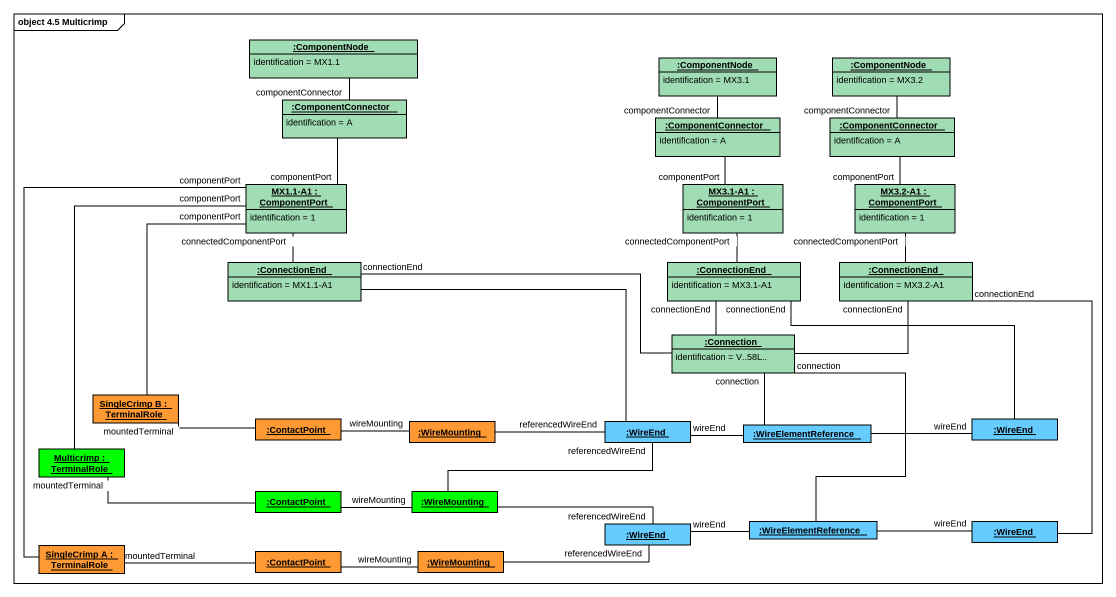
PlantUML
@startuml
mainframe object 4.5 Multicrimp
hide circle
hide empty members
object ":ComponentNode" as ComponentNode #A0DCB4 {
  identification = MX1.1
}
object ":ComponentNode" as ComponentNode_2 #A0DCB4 {
  identification = MX3.1
}
object ":ComponentNode" as ComponentNode_3 #A0DCB4 {
  identification = MX3.2
}
object ":ComponentConnector" as ComponentConnector #A0DCB4 {
  identification = A
}
object ":ComponentConnector" as ComponentConnector_2 #A0DCB4 {
  identification = A
}
object ":ComponentConnector" as ComponentConnector_3 #A0DCB4 {
  identification = A
}
object "MX1.1-A1 : ComponentPort" as MX1_1_A1 #A0DCB4 {
  identification = 1
}
object "MX3.1-A1 : ComponentPort" as MX3_1_A1 #A0DCB4 {
  identification = 1
}
object "MX3.2-A1 : ComponentPort" as MX3_2_A1 #A0DCB4 {
  identification = 1
}
object ":ConnectionEnd" as ConnectionEnd #A0DCB4 {
  identification = MX1.1-A1
}
object ":ConnectionEnd" as ConnectionEnd_2 #A0DCB4 {
  identification = MX3.1-A1
}
object ":ConnectionEnd" as ConnectionEnd_3 #A0DCB4 {
  identification = MX3.2-A1
}
object ":Connection" as Connection #A0DCB4 {
  identification = V..58L..
}
object "SingleCrimp B : TerminalRole" as SingleCrimp_B #FF9933
object ":ContactPoint" as ContactPoint #FF9933
object ":WireMounting" as WireMounting #FF9933
object ":WireEnd" as WireEnd #66CCFF
object ":WireElementReference" as WireElementReference #66CCFF
object ":WireEnd" as WireEnd_2 #66CCFF
object "Multicrimp : TerminalRole" as Multicrimp #00FF00
object ":ContactPoint" as ContactPoint_2 #00FF00
object ":WireMounting" as WireMounting_2 #00FF00
object ":WireElementReference" as WireElementReference_2 #66CCFF
object ":WireEnd" as WireEnd_3 #66CCFF
object "SingleCrimp A : TerminalRole" as SingleCrimp_A #FF9933
object ":ContactPoint" as ContactPoint_3 #FF9933
object ":WireMounting" as WireMounting_3 #FF9933
object ":WireEnd" as WireEnd_4 #66CCFF
ComponentNode -- ComponentConnector : componentConnector
ComponentNode_2 -- ComponentConnector_2 : componentConnector
ComponentNode_3 -- ComponentConnector_3 : componentConnector
ComponentConnector -- MX1_1_A1 : componentPort
ComponentConnector_2 -- MX3_1_A1 : componentPort
ComponentConnector_3 -- MX3_2_A1 : componentPort
ConnectionEnd -up- MX1_1_A1 : connectedComponentPort
ConnectionEnd_2 -up- MX3_1_A1 : connectedComponentPort
ConnectionEnd_3 -up- MX3_2_A1 : connectedComponentPort
Connection -left- ConnectionEnd : connectionEnd
Connection -up- ConnectionEnd_2 : connectionEnd
Connection -right- ConnectionEnd_3 : connectionEnd
SingleCrimp_B -up- MX1_1_A1 : componentPort
ContactPoint -left- SingleCrimp_B : mountedTerminal
ContactPoint -right- WireMounting : wireMounting
WireMounting -right- WireEnd : referencedWireEnd
WireEnd -left- ConnectionEnd
WireEnd -right- WireElementReference : wireEnd
WireElementReference -up- Connection : connection
WireElementReference -right- WireEnd_2 : wireEnd
WireEnd_2 -left- ConnectionEnd_2 : connectionEnd
Multicrimp -up- MX1_1_A1 : componentPort
ContactPoint_2 -left- Multicrimp : mountedTerminal
ContactPoint_2 -right- WireMounting_2 : wireMounting
WireMounting_2 -right- WireEnd : referencedWireEnd
WireMounting_2 -right- WireEnd_4 : referencedWireEnd
WireElementReference_2 -up- Connection : connection
WireElementReference_2 -right- WireEnd_3 : wireEnd
WireEnd_3 -up- ConnectionEnd_3 : connectionEnd
SingleCrimp_A -up- MX1_1_A1 : componentPort
ContactPoint_3 -left- SingleCrimp_A : mountedTerminal
ContactPoint_3 -right- WireMounting_3 : wireMounting
WireMounting_3 -right- WireEnd_4 : referencedWireEnd
WireEnd_4 -right- WireElementReference_2 : wireEnd
@enduml
